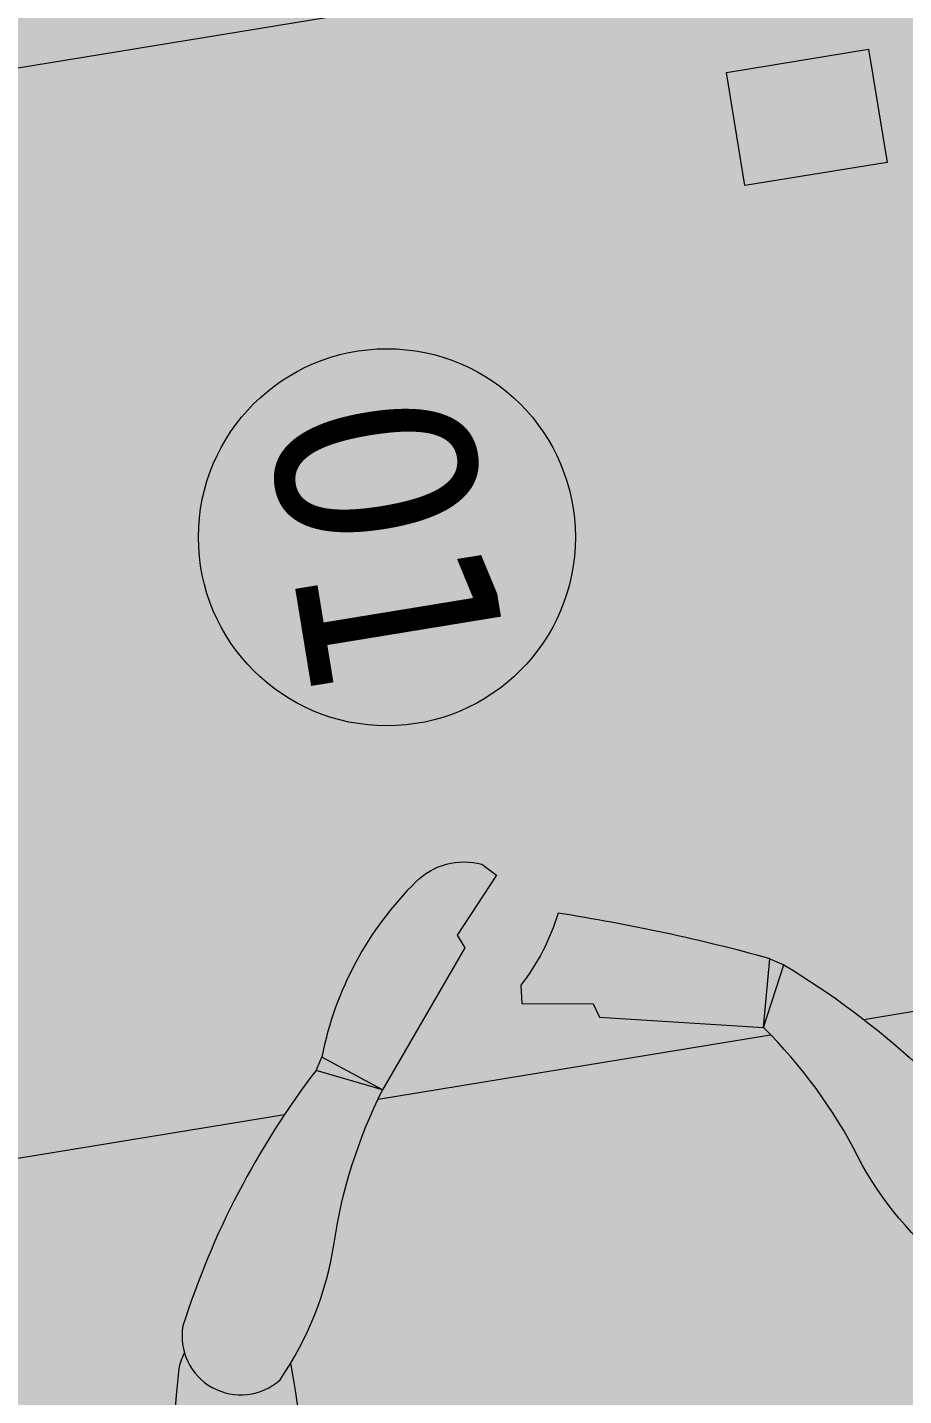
# Model space of a CAD drawing. Header units: metres. Extents: x 2 to 659295185, y -28 to 1124222152.
# Drawn here: x 655571.463 to 655571.993, y 1126616.29 to 1126617.116 of the extents above; entities that cross this region are included whole.
import ezdxf

# ---------------------------------------------------------------- set-up
doc = ezdxf.new("R2010")
doc.units = ezdxf.units.M
doc.header["$MEASUREMENT"] = 0
doc.linetypes.add('DASHDOT', pattern=[1, 0.5, -0.25, 0, -0.25])
doc.layers.get('0').update_dxf_attribs({"linetype": 'CONTINUOUS'})
for name, color, linetype, lineweight in [('LC-CODIGOS', 12, 'CONTINUOUS', 0), ('LC-MUEBLE MADERA', 12, 'CONTINUOUS', 9), ('LOCALES ASIGNADOS', 41, 'DASHDOT', 0)]:
    doc.layers.add(name, color=color, linetype=linetype, lineweight=lineweight)
doc.styles.get("Standard").update_dxf_attribs({"font": 'tahoma.ttf'})

# ---------------------------------------------------------------- blocks, each defined once
blk = doc.blocks.new('cliente')
for p, q in [((883.08795, 452.26556), (883.09844, 452.30593)), ((883.08795, 452.26556), (883.10623, 452.30095)), ((883.09844, 452.30593), (883.10623, 452.30095)), ((882.81696, 452.28369), (882.82166, 452.29104)), ((882.8547, 452.26556), (882.82166, 452.29104)), ((882.8547, 452.26556), (882.81696, 452.28369)), ((882.82847, 451.99377), (882.75705, 451.92235)), ((882.82847, 451.99377), (883.11418, 451.99377)), ((883.11418, 451.99377), (883.1856, 451.92235)), ((882.72244, 451.92235), (882.88561, 451.92235)), ((882.88561, 451.92235), (882.88561, 451.83664)), ((883.05704, 451.92235), (883.05704, 451.83664)), ((883.05704, 451.92235), (883.22021, 451.92235)), ((882.89958, 451.78975), (882.7087, 451.81701)), ((883.04307, 451.78975), (883.23395, 451.81701))]:
    blk.add_line(p, q)
for points in [[(882.8951, 452.38647, -0.26568), (882.93585, 452.3904), (882.94355, 452.38247), (882.91433, 452.35054), (882.91764, 452.3423), (882.8547, 452.26556)], [(882.97664, 452.35375, -0.09353), (882.94731, 452.31447), (882.9461, 452.30349), (882.98875, 452.29617), (882.99119, 452.28762), (883.08795, 452.26556)], [(883.10623, 452.30095, -0.098396), (883.23008, 452.14434, -0.714406), (883.17745, 452.10281, -0.113525), (883.13183, 452.17891, 0.079767), (883.08795, 452.26556)], [(882.81696, 452.28369, 0.086779), (882.71257, 452.14434, 0.714406), (882.7652, 452.10281, 0.113525), (882.81082, 452.17891, -0.079767), (882.8547, 452.26556)], [(882.67132, 451.86841, -0.064134), (882.70602, 452.11911, -0.07243), (882.71085, 452.1281, -0.07243)], [(883.27132, 451.86841, 0.064134), (883.23663, 452.11911, 0.07243), (883.2318, 452.1281, 0.07243)], [(882.77313, 452.11157, -0.047641), (882.75705, 451.92235)], [(883.16952, 452.11157, 0.047641), (883.1856, 451.92235)]]:
    blk.add_lwpolyline(points, format="xyb")
for centre, radius, start, end in [((883.01298, 452.21979), 0.20415, 125.26932, 159.57412), ((882.62401, 451.27647), 1.13352, 65.25735, 71.87506), ((882.97132, 451.90691), 0.08709, 10.20756, 169.79244), ((882.72534, 451.86841), 0.05402, 93.08615, 252.05257), ((883.21731, 451.86841), 0.05402, 287.94743, 86.91385), ((882.97132, 451.83664), 0.08571, 180, 0)]:
    blk.add_arc(centre, radius, start, end)
blk = doc.blocks.new('mueble de caja')
for p, q in [((1905.16061, 751.82131), (1904.50098, 751.82131)), ((1905.45804, 751.82131), (1905.21762, 751.82131)), ((1905.74098, 751.82131), (1905.51529, 751.82131)), ((1905.74098, 751.17131), (1904.50098, 751.17133))]:
    blk.add_line(p, q)
blk.add_lwpolyline([(1905.14999, 751.24333), (1905.06294, 751.24333), (1905.06294, 751.31259), (1905.14999, 751.31259)], close=True)
at = {"layer": 'LC-CODIGOS'}
blk.add_circle((1905.39787, 751.48723), 0.11392, dxfattribs=at)
at = {"rotation": 180}
blk.add_blockref('cliente', (2788.30916, 1204.08182), dxfattribs=at)
blk.add_blockref('cliente', (2788.30916, 1204.08182), dxfattribs=at)
at = {"layer": 'LC-CODIGOS', "insert": (1905.45995, 751.40141), "char_height": 0.12, "width": 0.0162306, "attachment_point": 7, "rotation": 90}
blk.add_mtext('01', dxfattribs=at)

msp = doc.modelspace()

# ---------------------------------------------------------------- hatches: boundary and pattern name
at = {"layer": 'LOCALES ASIGNADOS'}
msp.add_hatch(color=256, dxfattribs=at).paths.add_polyline_path([(655573.63314, 1126634.50741), (655553.89167, 1126631.27201), (655555.83558, 1126619.41437), (655554.40925, 1126619.18059), (655558.29656, 1126595.46721), (655554.01537, 1126594.76539), (655555.97621, 1126582.74067), (655581.43431, 1126586.91373)])

# ---------------------------------------------------------------- block references
at = {"layer": 'LC-MUEBLE MADERA', "rotation": 189.3068500646226}
msp.add_blockref('mueble de caja', (657330.46452, 1127666.54759), dxfattribs=at)

doc.saveas('drawing.dxf')
